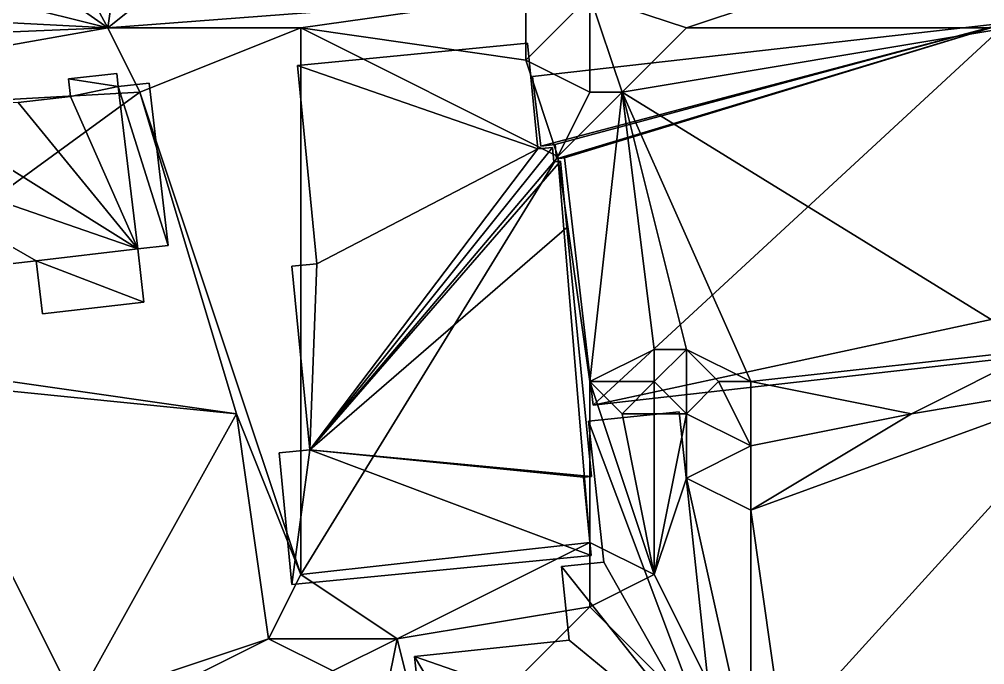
# Model space of a CAD drawing. Header units: metres. Extents: x -1103 to 901, y -902 to 905.
# Drawn here: x -917.5 to -857.4, y 460.4 to 500.5 of the extents above; entities that cross this region are included whole.
import ezdxf

# ---------------------------------------------------------------- set-up
doc = ezdxf.new("R2010")
doc.units = ezdxf.units.M
for name, color, linetype in [('OSM_BUILDING_FOOTPRINTS', 7, 'CONTINUOUS'), ('OSM_BUILDING_ROOFS', 1, 'CONTINUOUS'), ('OSM_BUILDING_WALLS', 8, 'CONTINUOUS'), ('OSM_TERRAIN', 3, 'CONTINUOUS')]:
    doc.layers.add(name, color=color, linetype=linetype)

msp = doc.modelspace()

# ---------------------------------------------------------------- linework, layer by layer
at = {"layer": 'OSM_BUILDING_FOOTPRINTS'}
for points in [[(-885.566, 496.984, 12.09), (-856.052, 500.324, 12.09), (-855.665, 496.951, 12.09), (-854.704, 497.051, 12.09), (-853.045, 482.619, 12.09), (-854.051, 482.497, 12.09), (-853.731, 479.71, 12.09), (-881.807, 476.525, 12.09), (-883.576, 491.919, 12.09), (-884.074, 491.863, 12.09), (-884.173, 492.748, 12.09), (-885.068, 492.649, 12.09), (-885.566, 496.984, 12.09)], [(-900.19, 497.658, 11.97), (-898.985, 485.327, 11.97), (-900.555, 485.184, 11.97), (-899.427, 473.749, 11.97), (-901.339, 473.561, 11.97), (-900.543, 465.388, 11.97), (-881.918, 467.191, 11.97), (-882.393, 472.046, 11.97), (-881.907, 472.09, 11.97), (-883.432, 487.595, 11.97), (-883.841, 491.709, 11.97), (-884.239, 491.675, 11.97), (-884.328, 492.56, 11.97), (-885.245, 492.472, 11.97), (-885.887, 499.052, 11.97), (-900.19, 497.658, 11.97)], [(-888.307, 453.157, 11.28), (-892.054, 452.77, 11.28), (-892.927, 460.898, 11.28), (-883.288, 461.916, 11.28), (-883.775, 466.494, 11.28), (-881.144, 466.771, 11.28), (-882.084, 475.54, 11.28), (-876.457, 476.127, 11.28), (-874.125, 454.363, 11.28), (-879.729, 453.765, 11.28), (-879.607, 452.626, 11.28), (-888.152, 451.719, 11.28), (-888.307, 453.157, 11.28)]]:
    msp.add_polyline3d(points, close=True, dxfattribs=at)
msp.add_polyline3d([(-917.578, 495.369, 11.54), (-914.328, 495.745, 11.54), (-914.45, 496.828, 11.54), (-911.443, 497.171, 11.54), (-911.354, 496.353, 11.54), (-909.42, 496.574, 11.54), (-909.42, 496.574, 11.54), (-908.248, 486.477, 11.54), (-910.138, 486.256, 11.54), (-909.751, 482.938, 11.54), (-916.074, 482.208, 11.54), (-916.461, 485.515, 11.54), (-920.076, 485.095, 11.54)], dxfattribs=at)
at = {"layer": 'OSM_BUILDING_ROOFS'}
for points in [[(-856.052, 500.324, 65.29), (-885.566, 496.984, 65.29), (-885.068, 492.649, 65.29)], [(-856.052, 500.324, 65.29), (-885.068, 492.649, 65.29), (-884.173, 492.748, 65.29)], [(-856.052, 500.324, 65.29), (-884.173, 492.748, 65.29), (-884.074, 491.863, 65.29)], [(-856.052, 500.324, 65.29), (-884.074, 491.863, 65.29), (-883.576, 491.919, 65.29)], [(-856.052, 500.324, 65.29), (-883.576, 491.919, 65.29), (-881.807, 476.525, 65.29)], [(-854.051, 482.497, 65.29), (-856.052, 500.324, 65.29), (-881.807, 476.525, 65.29)], [(-885.245, 492.472, 21.97), (-885.887, 499.052, 21.97), (-900.19, 497.658, 21.97)], [(-885.245, 492.472, 21.97), (-900.19, 497.658, 21.97), (-898.985, 485.327, 21.97)], [(-911.354, 496.353, 39.14), (-911.443, 497.171, 39.14), (-914.45, 496.828, 39.14)], [(-911.354, 496.353, 39.14), (-914.45, 496.828, 39.14), (-914.328, 495.745, 39.14)], [(-910.138, 486.256, 39.14), (-911.354, 496.353, 39.14), (-914.328, 495.745, 39.14)], [(-908.248, 486.477, 39.14), (-909.42, 496.574, 39.14), (-911.354, 496.353, 39.14)], [(-910.138, 486.256, 39.14), (-908.248, 486.477, 39.14), (-911.354, 496.353, 39.14)], [(-910.138, 486.256, 39.14), (-914.328, 495.745, 39.14), (-917.578, 495.369, 39.14)], [(-910.138, 486.256, 39.14), (-924.033, 494.959, 39.14), (-929.273, 492.869, 39.14)], [(-910.138, 486.256, 39.14), (-917.578, 495.369, 39.14), (-924.033, 494.959, 39.14)], [(-929.273, 492.869, 39.14), (-920.076, 485.095, 39.14), (-916.461, 485.515, 39.14)], [(-929.273, 492.869, 39.14), (-916.461, 485.515, 39.14), (-910.138, 486.256, 39.14)], [(-899.427, 473.749, 21.97), (-884.239, 491.675, 21.97), (-884.328, 492.56, 21.97)], [(-899.427, 473.749, 21.97), (-884.328, 492.56, 21.97), (-885.245, 492.472, 21.97)], [(-899.427, 473.749, 21.97), (-885.245, 492.472, 21.97), (-898.985, 485.327, 21.97)], [(-899.427, 473.749, 21.97), (-883.432, 487.595, 21.97), (-883.841, 491.709, 21.97)], [(-899.427, 473.749, 21.97), (-883.841, 491.709, 21.97), (-884.239, 491.675, 21.97)], [(-899.427, 473.749, 21.97), (-881.907, 472.09, 21.97), (-883.432, 487.595, 21.97)], [(-916.461, 485.515, 39.14), (-909.751, 482.938, 39.14), (-910.138, 486.256, 39.14)], [(-916.461, 485.515, 39.14), (-916.074, 482.208, 39.14), (-909.751, 482.938, 39.14)], [(-898.985, 485.327, 21.97), (-900.555, 485.184, 21.97), (-899.427, 473.749, 21.97)], [(-881.807, 476.525, 65.29), (-853.731, 479.71, 65.29), (-854.051, 482.497, 65.29)], [(-874.125, 454.363, 16.48), (-876.457, 476.127, 16.48), (-882.084, 475.54, 16.48)], [(-874.125, 454.363, 16.48), (-882.084, 475.54, 16.48), (-881.144, 466.771, 16.48)], [(-899.427, 473.749, 21.97), (-901.339, 473.561, 21.97), (-900.543, 465.388, 21.97)], [(-899.427, 473.749, 21.97), (-900.543, 465.388, 21.97), (-881.918, 467.191, 21.97)], [(-899.427, 473.749, 21.97), (-881.918, 467.191, 21.97), (-882.393, 472.046, 21.97)], [(-899.427, 473.749, 21.97), (-882.393, 472.046, 21.97), (-881.907, 472.09, 21.97)], [(-874.125, 454.363, 16.48), (-881.144, 466.771, 16.48), (-883.775, 466.494, 16.48)], [(-874.125, 454.363, 16.48), (-883.775, 466.494, 16.48), (-883.288, 461.916, 16.48)], [(-874.125, 454.363, 16.48), (-883.288, 461.916, 16.48), (-892.927, 460.898, 16.48)], [(-892.927, 460.898, 16.48), (-892.054, 452.77, 16.48), (-888.307, 453.157, 16.48)], [(-892.927, 460.898, 16.48), (-888.307, 453.157, 16.48), (-874.125, 454.363, 16.48)]]:
    msp.add_3dface(points, dxfattribs=at)
at = {"layer": 'OSM_BUILDING_WALLS'}
for points in [[(-856.052, 500.324, 12.09), (-885.566, 496.984, 12.09), (-885.566, 496.984, 65.29)], [(-856.052, 500.324, 12.09), (-885.566, 496.984, 65.29), (-856.052, 500.324, 65.29)], [(-885.887, 499.052, 11.97), (-900.19, 497.658, 11.97), (-900.19, 497.658, 21.97)], [(-885.887, 499.052, 11.97), (-900.19, 497.658, 21.97), (-885.887, 499.052, 21.97)], [(-885.245, 492.472, 11.97), (-885.887, 499.052, 11.97), (-885.887, 499.052, 21.97)], [(-885.245, 492.472, 11.97), (-885.887, 499.052, 21.97), (-885.245, 492.472, 21.97)], [(-900.19, 497.658, 11.97), (-898.985, 485.327, 11.97), (-898.985, 485.327, 21.97)], [(-900.19, 497.658, 11.97), (-898.985, 485.327, 21.97), (-900.19, 497.658, 21.97)], [(-911.443, 497.171, 11.54), (-914.45, 496.828, 11.54), (-914.45, 496.828, 39.14)], [(-911.443, 497.171, 11.54), (-914.45, 496.828, 39.14), (-911.443, 497.171, 39.14)], [(-914.45, 496.828, 11.54), (-914.328, 495.745, 11.54), (-914.328, 495.745, 39.14)], [(-914.45, 496.828, 11.54), (-914.328, 495.745, 39.14), (-914.45, 496.828, 39.14)], [(-911.354, 496.353, 11.54), (-911.443, 497.171, 11.54), (-911.443, 497.171, 39.14)], [(-911.354, 496.353, 11.54), (-911.443, 497.171, 39.14), (-911.354, 496.353, 39.14)], [(-885.566, 496.984, 12.09), (-885.068, 492.649, 12.09), (-885.068, 492.649, 65.29)], [(-885.566, 496.984, 12.09), (-885.068, 492.649, 65.29), (-885.566, 496.984, 65.29)], [(-909.42, 496.574, 11.54), (-911.354, 496.353, 11.54), (-911.354, 496.353, 39.14)], [(-909.42, 496.574, 11.54), (-911.354, 496.353, 39.14), (-909.42, 496.574, 39.14)], [(-908.248, 486.477, 11.54), (-909.42, 496.574, 11.54), (-909.42, 496.574, 39.14)], [(-908.248, 486.477, 11.54), (-909.42, 496.574, 39.14), (-908.248, 486.477, 39.14)], [(-914.328, 495.745, 11.54), (-917.578, 495.369, 11.54), (-917.578, 495.369, 39.14)], [(-914.328, 495.745, 11.54), (-917.578, 495.369, 39.14), (-914.328, 495.745, 39.14)], [(-884.328, 492.56, 11.97), (-885.245, 492.472, 11.97), (-885.245, 492.472, 21.97)], [(-884.328, 492.56, 11.97), (-885.245, 492.472, 21.97), (-884.328, 492.56, 21.97)], [(-885.068, 492.649, 12.09), (-884.173, 492.748, 12.09), (-884.173, 492.748, 65.29)], [(-885.068, 492.649, 12.09), (-884.173, 492.748, 65.29), (-885.068, 492.649, 65.29)], [(-884.239, 491.675, 11.97), (-884.328, 492.56, 11.97), (-884.328, 492.56, 21.97)], [(-884.239, 491.675, 11.97), (-884.328, 492.56, 21.97), (-884.239, 491.675, 21.97)], [(-884.173, 492.748, 12.09), (-884.074, 491.863, 12.09), (-884.074, 491.863, 65.29)], [(-884.173, 492.748, 12.09), (-884.074, 491.863, 65.29), (-884.173, 492.748, 65.29)], [(-883.841, 491.709, 11.97), (-884.239, 491.675, 11.97), (-884.239, 491.675, 21.97)], [(-883.841, 491.709, 11.97), (-884.239, 491.675, 21.97), (-883.841, 491.709, 21.97)], [(-884.074, 491.863, 12.09), (-883.576, 491.919, 12.09), (-883.576, 491.919, 65.29)], [(-884.074, 491.863, 12.09), (-883.576, 491.919, 65.29), (-884.074, 491.863, 65.29)], [(-883.432, 487.595, 11.97), (-883.841, 491.709, 11.97), (-883.841, 491.709, 21.97)], [(-883.432, 487.595, 11.97), (-883.841, 491.709, 21.97), (-883.432, 487.595, 21.97)], [(-883.576, 491.919, 12.09), (-881.807, 476.525, 12.09), (-881.807, 476.525, 65.29)], [(-883.576, 491.919, 12.09), (-881.807, 476.525, 65.29), (-883.576, 491.919, 65.29)], [(-881.907, 472.09, 11.97), (-883.432, 487.595, 11.97), (-883.432, 487.595, 21.97)], [(-881.907, 472.09, 11.97), (-883.432, 487.595, 21.97), (-881.907, 472.09, 21.97)], [(-910.138, 486.256, 11.54), (-908.248, 486.477, 11.54), (-908.248, 486.477, 39.14)], [(-910.138, 486.256, 11.54), (-908.248, 486.477, 39.14), (-910.138, 486.256, 39.14)], [(-909.751, 482.938, 11.54), (-910.138, 486.256, 11.54), (-910.138, 486.256, 39.14)], [(-909.751, 482.938, 11.54), (-910.138, 486.256, 39.14), (-909.751, 482.938, 39.14)], [(-920.076, 485.095, 11.54), (-916.461, 485.515, 11.54), (-916.461, 485.515, 39.14)], [(-920.076, 485.095, 11.54), (-916.461, 485.515, 39.14), (-920.076, 485.095, 39.14)], [(-916.461, 485.515, 11.54), (-916.074, 482.208, 11.54), (-916.074, 482.208, 39.14)], [(-916.461, 485.515, 11.54), (-916.074, 482.208, 39.14), (-916.461, 485.515, 39.14)], [(-898.985, 485.327, 11.97), (-900.555, 485.184, 11.97), (-900.555, 485.184, 21.97)], [(-898.985, 485.327, 11.97), (-900.555, 485.184, 21.97), (-898.985, 485.327, 21.97)], [(-900.555, 485.184, 11.97), (-899.427, 473.749, 11.97), (-899.427, 473.749, 21.97)], [(-900.555, 485.184, 11.97), (-899.427, 473.749, 21.97), (-900.555, 485.184, 21.97)], [(-916.074, 482.208, 11.54), (-909.751, 482.938, 11.54), (-909.751, 482.938, 39.14)], [(-916.074, 482.208, 11.54), (-909.751, 482.938, 39.14), (-916.074, 482.208, 39.14)], [(-881.807, 476.525, 12.09), (-853.731, 479.71, 12.09), (-853.731, 479.71, 65.29)], [(-881.807, 476.525, 12.09), (-853.731, 479.71, 65.29), (-881.807, 476.525, 65.29)], [(-876.457, 476.127, 11.28), (-882.084, 475.54, 11.28), (-882.084, 475.54, 16.48)], [(-876.457, 476.127, 11.28), (-882.084, 475.54, 16.48), (-876.457, 476.127, 16.48)], [(-874.125, 454.363, 11.28), (-876.457, 476.127, 11.28), (-876.457, 476.127, 16.48)], [(-874.125, 454.363, 11.28), (-876.457, 476.127, 16.48), (-874.125, 454.363, 16.48)], [(-882.084, 475.54, 11.28), (-881.144, 466.771, 11.28), (-881.144, 466.771, 16.48)], [(-882.084, 475.54, 11.28), (-881.144, 466.771, 16.48), (-882.084, 475.54, 16.48)], [(-899.427, 473.749, 11.97), (-901.339, 473.561, 11.97), (-901.339, 473.561, 21.97)], [(-899.427, 473.749, 11.97), (-901.339, 473.561, 21.97), (-899.427, 473.749, 21.97)], [(-901.339, 473.561, 11.97), (-900.543, 465.388, 11.97), (-900.543, 465.388, 21.97)], [(-901.339, 473.561, 11.97), (-900.543, 465.388, 21.97), (-901.339, 473.561, 21.97)], [(-882.393, 472.046, 11.97), (-881.907, 472.09, 11.97), (-881.907, 472.09, 21.97)], [(-882.393, 472.046, 11.97), (-881.907, 472.09, 21.97), (-882.393, 472.046, 21.97)], [(-881.918, 467.191, 11.97), (-882.393, 472.046, 11.97), (-882.393, 472.046, 21.97)], [(-881.918, 467.191, 11.97), (-882.393, 472.046, 21.97), (-881.918, 467.191, 21.97)], [(-900.543, 465.388, 11.97), (-881.918, 467.191, 11.97), (-881.918, 467.191, 21.97)], [(-900.543, 465.388, 11.97), (-881.918, 467.191, 21.97), (-900.543, 465.388, 21.97)], [(-881.144, 466.771, 11.28), (-883.775, 466.494, 11.28), (-883.775, 466.494, 16.48)], [(-881.144, 466.771, 11.28), (-883.775, 466.494, 16.48), (-881.144, 466.771, 16.48)], [(-883.775, 466.494, 11.28), (-883.288, 461.916, 11.28), (-883.288, 461.916, 16.48)], [(-883.775, 466.494, 11.28), (-883.288, 461.916, 16.48), (-883.775, 466.494, 16.48)], [(-883.288, 461.916, 11.28), (-892.927, 460.898, 11.28), (-892.927, 460.898, 16.48)], [(-883.288, 461.916, 11.28), (-892.927, 460.898, 16.48), (-883.288, 461.916, 16.48)], [(-892.927, 460.898, 11.28), (-892.054, 452.77, 11.28), (-892.054, 452.77, 16.48)], [(-892.927, 460.898, 11.28), (-892.054, 452.77, 16.48), (-892.927, 460.898, 16.48)]]:
    msp.add_3dface(points, dxfattribs=at)
at = {"layer": 'OSM_TERRAIN'}
for points in [[(-912, 500, 13.963), (-906, 542, 14.134), (-924, 522, 14.145)], [(-902, 508, 14.307), (-906, 542, 14.134), (-912, 500, 13.963)], [(-932, 514, 14.082), (-912, 500, 13.963), (-924, 522, 14.145)], [(-936, 506, 14.008), (-912, 500, 13.963), (-932, 514, 14.082)], [(-912, 500, 13.963), (-886, 502, 15.15), (-902, 508, 14.307)], [(-912, 500, 13.963), (-936, 506, 14.008), (-950, 502, 14.062)], [(-876, 500, 16.209), (-858, 506, 17.868), (-882, 502, 15.793)], [(-876, 500, 16.209), (-856, 500, 16.075), (-858, 506, 17.868)], [(-856, 500, 16.075), (-852, 504, 18.029), (-858, 506, 17.868)], [(-960, 498, 14.553), (-912, 500, 13.963), (-950, 502, 14.062)], [(-900, 500, 14.33), (-886, 502, 15.15), (-912, 500, 13.963)], [(-900, 500, 14.33), (-886, 498, 14.192), (-886, 502, 15.15)], [(-886, 498, 14.192), (-882, 496, 15.869), (-882, 502, 15.793)], [(-886, 498, 14.192), (-882, 502, 15.793), (-886, 502, 15.15)], [(-882, 496, 15.869), (-880, 496, 16.069), (-882, 502, 15.793)], [(-880, 496, 16.069), (-876, 500, 16.209), (-882, 502, 15.793)], [(-946, 494, 13.582), (-912, 500, 13.963), (-960, 498, 14.553)], [(-910, 496, 13.653), (-912, 500, 13.963), (-946, 494, 13.582)], [(-910, 496, 13.653), (-900, 500, 14.33), (-912, 500, 13.963)], [(-910, 496, 13.653), (-900, 466, 14.192), (-900, 500, 14.33)], [(-900, 466, 14.192), (-884, 492, 14.319), (-900, 500, 14.33)], [(-900, 500, 14.33), (-884, 492, 14.319), (-886, 498, 14.192)], [(-854, 480, 16.069), (-856, 500, 16.075), (-880, 496, 16.069)], [(-880, 496, 16.069), (-856, 500, 16.075), (-876, 500, 16.209)], [(-884, 492, 14.319), (-882, 496, 15.869), (-886, 498, 14.192)], [(-932, 480, 13.579), (-910, 496, 13.653), (-946, 494, 13.582)], [(-932, 480, 13.579), (-904, 476, 13.664), (-910, 496, 13.653)], [(-904, 476, 13.664), (-900, 466, 14.192), (-910, 496, 13.653)], [(-882, 478, 14.295), (-880, 496, 16.069), (-884, 492, 14.319)], [(-884, 492, 14.319), (-880, 496, 16.069), (-882, 496, 15.869)], [(-882, 478, 14.295), (-878, 480, 16.069), (-880, 496, 16.069)], [(-878, 480, 16.069), (-876, 480, 16.004), (-880, 496, 16.069)], [(-876, 480, 16.004), (-872, 478, 16.069), (-880, 496, 16.069)], [(-872, 478, 16.069), (-854, 480, 16.069), (-880, 496, 16.069)], [(-900, 466, 14.192), (-882, 468, 14.192), (-884, 492, 14.319)], [(-882, 468, 14.192), (-882, 478, 14.295), (-884, 492, 14.319)], [(-924, 478, 13.201), (-904, 476, 13.664), (-932, 480, 13.579)], [(-882, 478, 14.295), (-878, 478, 14.773), (-878, 480, 16.069)], [(-876, 476, 13.694), (-876, 480, 16.004), (-878, 478, 14.773)], [(-878, 478, 14.773), (-876, 480, 16.004), (-878, 480, 16.069)], [(-876, 476, 13.694), (-874, 478, 15.472), (-876, 480, 16.004)], [(-874, 478, 15.472), (-872, 478, 16.069), (-876, 480, 16.004)], [(-862, 476, 15.937), (-854, 480, 16.069), (-872, 478, 16.069)], [(-862, 476, 15.937), (-850, 478, 16.633), (-854, 480, 16.069)], [(-930, 458, 12.993), (-914, 458, 12.631), (-924, 478, 13.201)], [(-914, 458, 12.631), (-904, 476, 13.664), (-924, 478, 13.201)], [(-882, 468, 14.192), (-878, 466, 13.445), (-882, 478, 14.295)], [(-882, 478, 14.295), (-878, 466, 13.445), (-880, 476, 13.847)], [(-880, 476, 13.847), (-878, 478, 14.773), (-882, 478, 14.295)], [(-880, 476, 13.847), (-878, 476, 13.465), (-878, 478, 14.773)], [(-878, 476, 13.465), (-876, 476, 13.694), (-878, 478, 14.773)], [(-876, 476, 13.694), (-872, 474, 15.039), (-874, 478, 15.472)], [(-872, 474, 15.039), (-872, 478, 16.069), (-874, 478, 15.472)], [(-870, 456, 14.093), (-850, 478, 16.633), (-872, 470, 14.472)], [(-872, 470, 14.472), (-850, 478, 16.633), (-862, 476, 15.937)], [(-872, 474, 15.039), (-862, 476, 15.937), (-872, 478, 16.069)], [(-870, 456, 14.093), (-856, 444, 14.793), (-850, 478, 16.633)], [(-914, 458, 12.631), (-902, 462, 12.876), (-904, 476, 13.664)], [(-902, 462, 12.876), (-900, 466, 14.192), (-904, 476, 13.664)], [(-878, 466, 13.445), (-878, 476, 13.465), (-880, 476, 13.847)], [(-876, 472, 13.449), (-876, 476, 13.694), (-878, 466, 13.445)], [(-878, 466, 13.445), (-876, 476, 13.694), (-878, 476, 13.465)], [(-876, 472, 13.449), (-872, 474, 15.039), (-876, 476, 13.694)], [(-872, 470, 14.472), (-862, 476, 15.937), (-872, 474, 15.039)], [(-876, 472, 13.449), (-872, 470, 14.472), (-872, 474, 15.039)], [(-872, 454, 13.467), (-876, 472, 13.449), (-878, 466, 13.445)], [(-872, 454, 13.467), (-872, 470, 14.472), (-876, 472, 13.449)], [(-872, 454, 13.467), (-870, 456, 14.093), (-872, 470, 14.472)], [(-894, 462, 13.161), (-882, 468, 14.192), (-900, 466, 14.192)], [(-894, 462, 13.161), (-882, 464, 13.601), (-882, 468, 14.192)], [(-882, 464, 13.601), (-878, 466, 13.445), (-882, 468, 14.192)], [(-902, 462, 12.876), (-894, 462, 13.161), (-900, 466, 14.192)], [(-882, 464, 13.601), (-872, 454, 13.467), (-878, 466, 13.445)], [(-892, 454, 13.445), (-882, 464, 13.601), (-894, 462, 13.161)], [(-892, 454, 13.445), (-872, 454, 13.467), (-882, 464, 13.601)], [(-910, 458, 12.341), (-902, 462, 12.876), (-914, 458, 12.631)], [(-910, 458, 12.341), (-898, 460, 12.423), (-902, 462, 12.876)], [(-898, 460, 12.423), (-894, 462, 13.161), (-902, 462, 12.876)], [(-896, 452, 12.332), (-894, 462, 13.161), (-898, 460, 12.423)], [(-896, 452, 12.332), (-892, 454, 13.445), (-894, 462, 13.161)]]:
    msp.add_3dface(points, dxfattribs=at)

doc.saveas('drawing.dxf')
